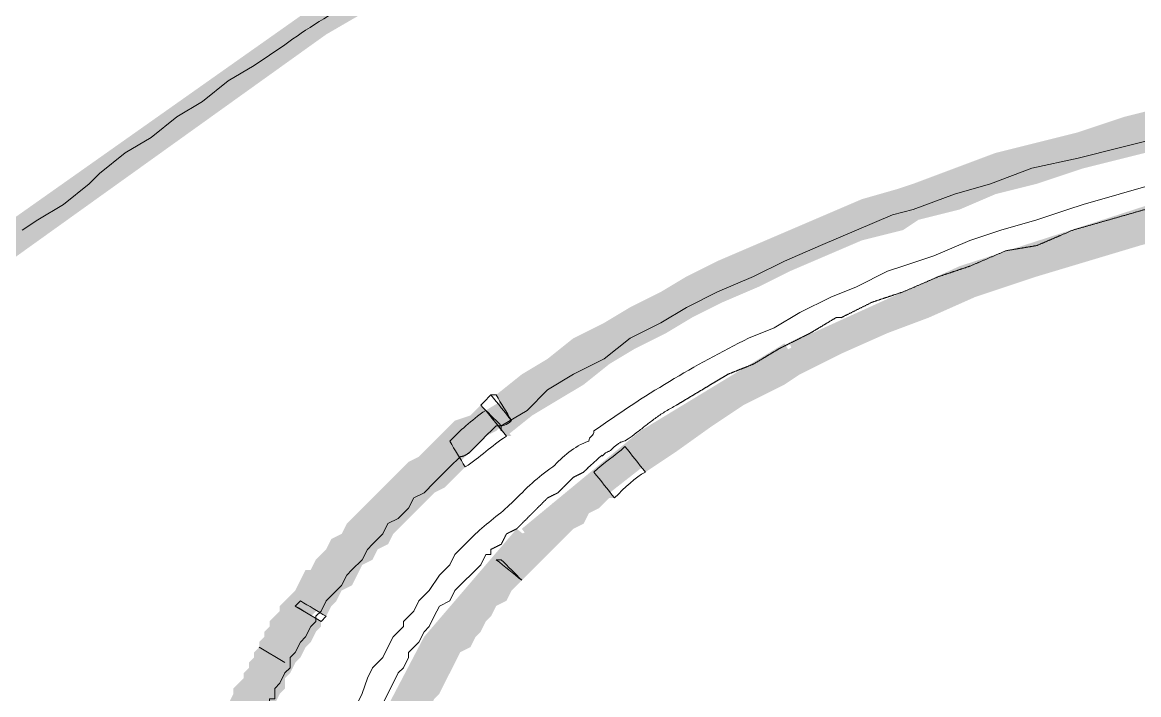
# Model space of a CAD drawing. Header units: millimetres. Extents: x -71336 to -35435, y -26189 to 22712.
# Drawn here: x -41046.918 to -41042.29, y -5445.779 to -5442.991 of the extents above; entities that cross this region are included whole.
import ezdxf
from ezdxf.enums import TextEntityAlignment as Align

# ---------------------------------------------------------------- set-up
doc = ezdxf.new("R2010")
doc.units = ezdxf.units.MM
doc.layers.add('SC - Equipment', color=7, linetype='Continuous', lineweight=13)
doc.styles.get("Standard").update_dxf_attribs({"font": 'arial.ttf', "height": 35})

# ---------------------------------------------------------------- blocks, each defined once
blk = doc.blocks.new('BARCO CLICKSHARE BUTTON WITH TEXT - SCHEMATIC')
at = {"layer": 'SC - Equipment', "lineweight": 0, "transparency": 33554687}
for points in [[(-2.689979236406263, -0.6191123272767598), (-4.013599700293685, -1.387666145017882), (-5.443963616549038, -2.412404568672635), (-6.917025233982269, -3.6933277316706), (-8.347389550526021, -5.12369138106704), (-9.671009747554567, -6.660799149978637), (-9.756404482762957, -6.575404281340759), (-8.432784285734495, -5.038296645858516), (-7.002420102620182, -3.586584012443844), (-5.529358752045912, -2.305660982875231), (-4.077645851772143, -1.280922559220478), (-2.754025387884628, -0.5123687414793565)], [(0.6617632768606079, -1.601154076708902), (0.4909735395848749, -1.622502793868314), (0.2774863679901394, -1.665200228187366), (0.2774863679901394, -1.601154076708902), (0.2774863679901394, -1.665200228187366), (0.08534791355485893, -1.686548945346892), (-0.1067905408804215, -1.729246379665831), (-0.128139258039969, -1.665200228187366), (-0.1067905408804215, -1.729246379665831), (-0.2989289953157019, -1.771943813984656), (-0.4910674497509895, -1.814641248303595), (-0.4910674497509895, -1.814641248303595), (-0.4910674497509895, -1.814641248303595), (-0.4910674497509895, -1.814641248303595), (-0.6832059041862699, -1.857338682622647), (-0.8539956414620953, -1.900036116941585), (-1.024785378737921, -1.964082268419936), (-1.046134095897376, -1.900036116941585), (-1.024785378737921, -1.964082268419936), (-1.195575116013654, -2.006779702738875), (-1.366364853289479, -2.070825854217453), (-1.537154590565304, -2.113523288536392), (-1.558503174295321, -2.049477137057814), (-1.537154590565304, -2.113523288536392), (-1.601200608614239, -2.134872005695804), (-1.622549592632655, -2.070825854217453), (-1.601200608614239, -2.134872005695804), (-1.75064176216004, -2.198918157174155), (-1.900082915705848, -2.262964308652734), (-2.049523802392695, -2.327010460131085), (-2.198964955938497, -2.391056611609436), (-2.327057125465796, -2.455102763088014), (-2.455149561852235, -2.519148914566365), (-2.561893014220079, -2.561846348885304), (-2.689985450606432, -2.625892500363655), (-2.796728902974269, -2.689938651842233), (-2.924821072501661, -2.775333520479997), (-3.031564791728552, -2.839379671958348), (-3.13830837752592, -2.903425823436926), (-3.245052096752726, -2.988820692074803), (-3.309098114801653, -2.882077106277514), (-3.202354395574854, -2.796682237639523), (-3.095610943206918, -2.732636086161058), (-2.98886749083908, -2.647241217523067), (-2.860775054452727, -2.583195066044716), (-2.754031468655359, -2.519148914566365), (-2.625939032269006, -2.455102763088014), (-2.519195579901076, -2.391056611609436), (-2.519195579901076, -2.391056611609436), (-2.391103143514815, -2.327010460131085), (-2.241662256827976, -2.262964308652734), (-2.092221103282167, -2.198918157174155), (-1.94278021659532, -2.134872005695804), (-1.79333919647895, -2.070825854217453), (-1.64389830979211, -2.028128419898401), (-1.64389830979211, -2.028128419898401), (-1.579851891454783, -2.006779702738875), (-1.579851891454783, -2.006779702738875), (-1.409062287608482, -1.942733551260524), (-1.238272550332656, -1.878687399782173), (-1.067482813056831, -1.835989965463121), (-0.8966930757810054, -1.793292531144182), (-0.704554621345725, -1.729246379665831), (-0.533764884069992, -1.686548945346892), (-0.5124161669104446, -1.686548945346892), (-0.5124161669104446, -1.686548945346892), (-0.3202777124751641, -1.643851511027727), (-0.128139258039969, -1.601154076708902), (0.06399919639531149, -1.579805359549376), (0.2561376508305919, -1.537107925230551), (0.4696248224253274, -1.515759208071024), (0.6404145597011528, -1.473061773752086)], [(0.6617632768606079, -1.622501925186732), (0.4696248224253274, -1.665199359505898), (0.2774863679901394, -1.686548076665311), (0.08534791355485893, -1.729245510984249), (-0.1067905408804215, -1.771942945303188), (-0.2989289953157019, -1.7932916624626), (-0.4910674497509895, -1.857337813941179), (-0.5124161669104446, -1.7932916624626), (-0.4910674497509895, -1.857337813941179), (-0.533764884069992, -1.857337813941179), (-0.533764884069992, -1.7932916624626), (-0.533764884069992, -1.857337813941179), (-0.704554621345725, -1.900035248260117), (-0.8753443586215504, -1.942732682578942), (-1.067482813056831, -2.006778834057293), (-1.238272550332656, -2.049476268376459), (-1.387713570448934, -2.11352241985481), (-1.558503174295321, -2.156219854173749), (-1.622549592632655, -2.198917288492574), (-1.79333919647895, -2.24161472281174), (-1.94278021659532, -2.305660874290091), (-2.092221103282167, -2.369707025768442), (-2.220313539668521, -2.43375317724702), (-2.36975442635536, -2.497799328725371), (-2.497846862741621, -2.561845480203722), (-2.604590448539081, -2.625891631682073), (-2.732682884925342, -2.689937783160651), (-2.839426337293272, -2.753983934639002), (-2.946170056520078, -2.839378803276993), (-3.052913508888007, -2.903424954755344), (-3.159656961255944, -2.967471106233695), (-3.266400813912274, -3.0528659748718), (-3.351795549120656, -2.946122389074283), (-3.245052096752726, -2.882076237595932), (-3.13830837752592, -2.796681368957941), (-3.031564791728552, -2.73263521747959), (-2.903472355342199, -2.647240348841713), (-2.796728902974269, -2.583194197363134), (-2.668636466587916, -2.519148045884783), (-2.561893014220079, -2.455101894406432), (-2.412452127533232, -2.391055742927854), (-2.284359691146886, -2.327009591449503), (-2.134918537601077, -2.262963439971152), (-1.985477650914238, -2.198917288492574), (-1.836036497368429, -2.134871137014223), (-1.686595610681582, -2.070824985535872), (-1.601200608614239, -2.049476268376459), (-1.601200608614239, -2.049476268376459), (-1.430411004767937, -1.985430116897881), (-1.259621267492111, -1.92138396541953), (-1.088831530216286, -1.878686531100591), (-0.9180417929404605, -1.814640379622013), (-0.7472520556647275, -1.771942945303188), (-0.5551136012294471, -1.729245510984249), (-0.533764884069992, -1.729245510984249), (-0.533764884069992, -1.729245510984249), (-0.3416264296347045, -1.686548076665311), (-0.149487975199424, -1.643850642346372), (0.06399919639531149, -1.60115320802732), (0.2561376508305919, -1.558455773708381), (0.4482761052658724, -1.537107056548969), (0.6404145597011528, -1.515758339389556)], [(5.57196388013228, -2.262964525823016), (4.7820613452317, -2.070826071387735), (3.906763941693203, -1.921385051271393), (2.988768970406273, -1.857338899793042), (2.070774265978304, -1.835990182633516), (1.152779561550428, -1.900036334111867), (0.2774820245824081, -2.028128637068797), (-0.5764669286555026, -2.220267091504077), (-1.345020479537663, -2.476451697417708), (-2.049528012370804, -2.775333737650506), (-2.092225446689806, -2.668590151852989), (-1.387717913856573, -2.348359394460893), (-0.5978156458149577, -2.092174788547148), (0.256133307422953, -1.900036334111867), (1.152779561550428, -1.771944031155165), (2.070774265978304, -1.707897879676587), (3.010117687565728, -1.729246596836113), (3.928112658852658, -1.793292748314578), (4.82475877955061, -1.942733768430806), (5.61466131445119, -2.134872222866086)], [(-2.754033640359136, -3.095563192020229), (-2.625941337402313, -3.010168323382352), (-2.497849034445483, -2.903424737584949), (-2.348408014329113, -2.818029868947072), (-2.177618277053288, -2.732635000309308), (-2.092223408415467, -2.689937565990142), (-2.092223408415467, -2.689937565990142), (-1.921433671139642, -2.604542697352379), (-1.750643933863817, -2.519147828714388), (-1.558505479428536, -2.433752960076511), (-1.366367024993256, -2.36970680859816), (-1.302320873514891, -2.348358091438747), (-1.302320873514891, -2.348358091438747), (-1.110182419079603, -2.262963222800643), (-0.8966952474848675, -2.198917071322292), (-0.6618593587305845, -2.134870919843941), (-0.4270233365469558, -2.070824768365362), (-0.4270233365469558, -2.070824768365362), (-0.4270233365469558, -2.070824768365362), (-0.1921874477926728, -2.006778616887011), (0.06399715812106521, -1.964081182568187), (0.3201817640347109, -1.900035031089608), (0.5550173859299399, -1.878686313930082), (0.8112019918436779, -1.835988879611257), (1.067386597757324, -1.793291445292319), (1.344919920830517, -1.771942728132906), (1.579755943014238, -1.75059401097338), (1.835940815786852, -1.729245293813968), (2.113473872001084, -1.729245293813968), (2.3910073285038, -1.729245293813968), (2.604494366669012, -1.729245293813968), (2.860679239441712, -1.729245293813968), (3.138212295655851, -1.75059401097338), (3.415745885588013, -1.75059401097338), (3.650581507483334, -1.771942728132906), (3.650581507483334, -1.793291445292319), (3.650581507483334, -1.793291445292319), (3.906765846538018, -1.814640162451731), (4.162950719310718, -1.835988879611257), (4.162950719310718, -1.835988879611257), (4.291042888838103, -1.85733759677067), (4.291042888838103, -1.85733759677067), (4.419135058365402, -1.878686313930082), (4.419135058365402, -1.878686313930082), (4.65397121397865, -1.921383748249021), (4.63262263024863, -2.04947605120595), (4.397786341205947, -2.006778616887011), (4.397786341205947, -1.94273246540866), (4.397786341205947, -2.006778616887011), (4.269694171678555, -1.985429899727599), (4.269694171678555, -1.921383748249021), (4.269694171678555, -1.985429899727599), (4.141602002151263, -1.964081182568187), (4.141602002151263, -1.964081182568187), (4.141602002151263, -1.900035031089608), (4.141602002151263, -1.964081182568187), (3.885417129378563, -1.94273246540866), (3.650581507483334, -1.900035031089608), (3.629232790323879, -1.900035031089608), (3.394397168428558, -1.878686313930082), (3.138212295655851, -1.878686313930082), (2.860679239441712, -1.85733759677067), (2.604494366669012, -1.85733759677067), (2.3910073285038, -1.85733759677067), (2.113473872001084, -1.85733759677067), (1.857289399516869, -1.85733759677067), (1.579755943014238, -1.878686313930082), (1.344919920830517, -1.900035031089608), (1.088735314916871, -1.921383748249021), (0.832550709003133, -1.964081182568187), (0.5763661030894873, -1.985429899727599), (0.341530481194166, -2.028127334046538), (0.08534587528052029, -2.092173485524889), (-0.1494901469032008, -2.134870919843941), (-0.3843260356573914, -2.198917071322292), (-0.4056747528169389, -2.134870919843941), (-0.3843260356573914, -2.198917071322292), (-0.4056747528169389, -2.198917071322292), (-0.4270233365469558, -2.134870919843941), (-0.4056747528169389, -2.198917071322292), (-0.6405106415711295, -2.262963222800643), (-0.853997813165865, -2.327009374279221), (-1.067484984760693, -2.391055525757572), (-1.259623439195888, -2.455101677235923), (-1.323669590674346, -2.476450394395449), (-1.515808045109626, -2.56184526303344), (-1.686597782385451, -2.625891414511791), (-1.878736236820732, -2.711286283149668), (-2.049525974096465, -2.796681151787659), (-2.113572125574922, -2.839378586106484), (-2.284361862850748, -2.924773454744361), (-2.412454165807571, -3.010168323382352), (-2.561895185923856, -3.116911909179642), (-2.689987488880764, -3.202306777817633)], [(-3.309099417823976, -3.03151964658651), (-3.351796852142886, -3.052868363745922), (-3.373145569302434, -3.010170929426984), (-3.351796852142886, -3.052868363745922), (-3.394494286461889, -3.095565798064861), (-3.437191720780799, -3.052868363745922), (-3.394494286461889, -3.095565798064861), (-3.437191720780799, -3.138263232383686), (-3.479889155099801, -3.180960666702624), (-3.522586589418712, -3.202309383862264), (-3.565284023737622, -3.159611949543212), (-3.522586589418712, -3.202309383862264), (-3.543935306578167, -3.22365810102179), (-3.543935306578167, -3.22365810102179), (-3.586632740897169, -3.266355535340615), (-3.629330175216079, -3.309052969659554), (-3.672027609535082, -3.330401686818966), (-3.714725043853992, -3.287704252500141), (-3.672027609535082, -3.330401686818966), (-3.714725043853992, -3.373099121137905), (-3.757422478172902, -3.330401686818966), (-3.714725043853992, -3.373099121137905), (-3.757422478172902, -3.415796555457071), (-3.77877119533245, -3.458493989775896), (-3.82146862965136, -3.501191424094834), (-3.864166063970362, -3.522540141254247), (-3.885514781129817, -3.565237575573185), (-3.928212215448728, -3.607935009892351), (-3.970909649767645, -3.565237575573185), (-3.928212215448728, -3.607935009892351), (-3.949560932608183, -3.650632444211176), (-3.992258366927185, -3.693329878530115), (-4.01360708408664, -3.736027312849053), (-4.034955801246095, -3.757376030008466), (-4.077653235565098, -3.800073464327632), (-4.184396821362466, -3.736027312849053), (-4.14169938704347, -3.693329878530115), (-4.14169938704347, -3.693329878530115), (-4.120350669884015, -3.650632444211176), (-4.120350669884015, -3.650632444211176), (-4.099001952724553, -3.607935009892351), (-4.077653235565098, -3.607935009892351), (-4.056304518405643, -3.565237575573185), (-4.056304518405643, -3.565237575573185), (-4.01360708408664, -3.522540141254247), (-4.01360708408664, -3.522540141254247), (-3.992258366927185, -3.479842706935422), (-3.992258366927185, -3.479842706935422), (-3.949560932608183, -3.458493989775896), (-3.949560932608183, -3.458493989775896), (-3.928212215448728, -3.415796555457071), (-3.928212215448728, -3.415796555457071), (-3.885514781129817, -3.373099121137905), (-3.885514781129817, -3.373099121137905), (-3.842817346810815, -3.330401686818966), (-3.842817346810815, -3.330401686818966), (-3.800119912491905, -3.287704252500141), (-3.800119912491905, -3.287704252500141), (-3.757422478172902, -3.245006818181203), (-3.757422478172902, -3.245006818181203), (-3.714725043853992, -3.202309383862264), (-3.714725043853992, -3.202309383862264), (-3.672027609535082, -3.159611949543212), (-3.672027609535082, -3.159611949543212), (-3.629330175216079, -3.138263232383686), (-3.629330175216079, -3.138263232383686), (-3.607981458056624, -3.116914515224273), (-3.607981458056624, -3.116914515224273), (-3.565284023737622, -3.074217080905335), (-3.565284023737622, -3.074217080905335), (-3.522586589418712, -3.03151964658651), (-3.522586589418712, -3.03151964658651), (-3.479889155099801, -2.988822212267344), (-3.479889155099801, -2.988822212267344), (-3.415843003621344, -2.967473495107932), (-3.415843003621344, -2.967473495107932), (-3.373145569302434, -2.924776060788993)], [(-3.437186508691706, -3.180960015191552), (-3.437186508691706, -3.180960015191552), (-3.437186508691706, -3.180960015191552), (-3.479883943010616, -3.22365744951049), (-3.522581377329619, -3.180960015191552), (-3.479883943010616, -3.22365744951049), (-3.522581377329619, -3.266354883829429), (-3.565278811648529, -3.287703600989069), (-3.607976245967439, -3.330401035307894), (-3.650673680286442, -3.287703600989069), (-3.607976245967439, -3.330401035307894), (-3.629324963126987, -3.35174975246742), (-3.672022397445897, -3.309052318148481), (-3.629324963126987, -3.35174975246742), (-3.672022397445897, -3.394447186786358), (-3.693371114605352, -3.415795903945771), (-3.736068548924354, -3.458493338264709), (-3.778765983243265, -3.415795903945771), (-3.736068548924354, -3.458493338264709), (-3.757417266083809, -3.501190772583762), (-3.80011470040272, -3.458493338264709), (-3.757417266083809, -3.501190772583762), (-3.80011470040272, -3.522539489743174), (-3.821463417562175, -3.565236924062113), (-3.864160851881177, -3.586585641221639), (-3.885509569040632, -3.629283075540464), (-3.90685828620018, -3.671980509859402), (-3.94955572051909, -3.693329227019042), (-3.992253154838, -3.65063179269999), (-3.94955572051909, -3.693329227019042), (-3.970904437678545, -3.736026661337981), (-4.013601871997455, -3.693329227019042), (-3.970904437678545, -3.736026661337981), (-3.992253154838, -3.757375378497393), (-4.013601871997455, -3.800072812816332), (-4.120345457794915, -3.736026661337981), (-4.098996740635368, -3.693329227019042), (-4.098996740635368, -3.693329227019042), (-4.077648023475913, -3.65063179269999), (-4.077648023475913, -3.65063179269999), (-4.034950589157003, -3.629283075540464), (-4.034950589157003, -3.629283075540464), (-4.013601871997455, -3.586585641221639), (-4.013601871997455, -3.586585641221639), (-3.992253154838, -3.5438882069027), (-3.992253154838, -3.5438882069027), (-3.94955572051909, -3.522539489743174), (-3.94955572051909, -3.522539489743174), (-3.928207003359635, -3.479842055424349), (-3.928207003359635, -3.479842055424349), (-3.885509569040632, -3.437144621105183), (-3.885509569040632, -3.437144621105183), (-3.864160851881177, -3.415795903945771), (-3.864160851881177, -3.415795903945771), (-3.821463417562175, -3.373098469626832), (-3.821463417562175, -3.373098469626832), (-3.778765983243265, -3.330401035307894), (-3.778765983243265, -3.330401035307894), (-3.757417266083809, -3.309052318148481), (-3.757417266083809, -3.309052318148481), (-3.714719831764899, -3.266354883829429), (-3.714719831764899, -3.266354883829429), (-3.693371114605352, -3.245006166669903), (-3.693371114605352, -3.22365744951049), (-3.650673680286442, -3.202308732351078), (-3.650673680286442, -3.202308732351078), (-3.607976245967439, -3.159611298032139), (-3.607976245967439, -3.159611298032139), (-3.565278811648529, -3.138262580872613), (-3.565278811648529, -3.138262580872613), (-3.522581377329619, -3.095565146553788), (-3.522581377329619, -3.095565146553788), (-3.501232660170164, -3.074216429394149)], [(-3.287751569346067, -3.565237575573185), (-3.26640285218652, -3.522540141254247), (-3.26640285218652, -3.522540141254247), (-3.22370541786761, -3.501191424094834), (-3.22370541786761, -3.501191424094834), (-3.202356700708155, -3.458493989775896), (-3.202356700708155, -3.458493989775896), (-3.159659266389152, -3.437145272616483), (-3.159659266389152, -3.437145272616483), (-3.138310549229697, -3.394447838297431), (-3.138310549229697, -3.394447838297431), (-3.095613114910787, -3.373099121137905), (-3.095613114910787, -3.373099121137905), (-3.074264397751239, -3.330401686818966), (-3.074264397751239, -3.330401686818966), (-3.031566963432329, -3.309052969659554), (-3.031566963432329, -3.309052969659554), (-2.988869529113327, -3.287704252500141), (-2.988869529113327, -3.287704252500141), (-2.967520811953872, -3.245006818181203), (-2.967520811953872, -3.245006818181203), (-2.924823377634961, -3.22365810102179), (-2.924823377634961, -3.22365810102179), (-2.903474660475506, -3.202309383862264), (-2.818079791837594, -3.309052969659554), (-2.839428508997049, -3.309052969659554), (-2.839428508997049, -3.309052969659554), (-2.882125943316051, -3.351750403978492), (-2.924823377634961, -3.287704252500141), (-2.882125943316051, -3.351750403978492), (-2.924823377634961, -3.373099121137905), (-2.946172094794417, -3.415796555457071), (-2.988869529113327, -3.437145272616483), (-3.010218246272874, -3.458493989775896), (-3.052915680591784, -3.501191424094834), (-3.074264397751239, -3.522540141254247), (-3.116961832070242, -3.565237575573185), (-3.159659266389152, -3.501191424094834), (-3.116961832070242, -3.565237575573185), (-3.138310549229697, -3.586586292732711), (-3.181007983548607, -3.543888858413773), (-3.138310549229697, -3.586586292732711), (-3.159659266389152, -3.607935009892351), (-3.202356700708155, -3.650632444211176)], [(-3.116960594372795, -3.522537761588076), (-3.501238170390717, -3.949511704489176), (-3.73607125712584, -4.397834898267668), (-3.842817378083407, -4.333789280507183), (-3.607980155034308, -3.885466220158158), (-3.223702579016379, -3.437143026379665)], [(-3.800121649854905, -4.355137830184738), (-3.77877293269545, -4.333789113025325), (-3.77877293269545, -4.333789113025325), (-3.77877293269545, -4.291091678706387), (-3.77877293269545, -4.291091678706387), (-3.757424215535995, -4.248394244387448), (-3.757424215535995, -4.248394244387448), (-3.73607549837654, -4.227045527228036), (-3.73607549837654, -4.227045527228036), (-3.714726781217085, -4.184348092908984), (-3.714726781217085, -4.184348092908984), (-3.714726781217085, -4.162999375749457), (-3.714726781217085, -4.162999375749457), (-3.693378064057629, -4.120301941430633), (-3.693378064057629, -4.120301941430633), (-3.672029346898082, -4.077604507111694), (-3.672029346898082, -4.077604507111694), (-3.650680629738627, -4.056255789952168), (-3.650680629738627, -4.056255789952168), (-3.629331912579172, -4.013558355633343), (-3.629331912579172, -4.013558355633343), (-3.607983195419624, -3.970860921314177), (-3.607983195419624, -3.970860921314177), (-3.607983195419624, -3.949512204154765), (-3.607983195419624, -3.949512204154765), (-3.586634478260169, -3.928163486995352), (-3.586634478260169, -3.928163486995352), (-3.565285761100714, -3.885466052676414), (-3.565285761100714, -3.885466052676414), (-3.522588326781804, -3.864117335516887), (-3.522588326781804, -3.842768618357475), (-3.501239609622349, -3.821419901198063), (-3.501239609622349, -3.821419901198063), (-3.479890892462802, -3.778722466878897), (-3.479890892462802, -3.778722466878897), (-3.458542175303347, -3.757373749719484), (-3.458542175303347, -3.757373749719484), (-3.437193458143891, -3.714676315400546), (-3.437193458143891, -3.714676315400546), (-3.394496023824889, -3.671978881081607), (-3.394496023824889, -3.671978881081607), (-3.373147306665434, -3.650630163922195), (-3.373147306665434, -3.650630163922195), (-3.330449872346524, -3.607932729603256), (-3.330449872346524, -3.607932729603256), (-3.309101155187069, -3.586584012443844), (-3.309101155187069, -3.586584012443844), (-3.309101155187069, -3.565235295284204), (-3.202357569389608, -3.650630163922195), (-3.223706286549156, -3.671978881081607), (-3.223706286549156, -3.671978881081607), (-3.245055003708611, -3.693327598241133), (-3.266403720868066, -3.736025032560072), (-3.330449872346524, -3.693327598241133), (-3.266403720868066, -3.736025032560072), (-3.309101155187069, -3.757373749719484), (-3.330449872346524, -3.800071184038536), (-3.351798589505979, -3.821419901198063), (-3.373147306665434, -3.864117335516887), (-3.394496023824889, -3.885466052676414), (-3.415844740984436, -3.928163486995352), (-3.458542175303347, -3.949512204154765), (-3.479890892462802, -3.992209638473817), (-3.501239609622349, -4.034907072792755), (-3.501239609622349, -4.034907072792755), (-3.565285761100714, -4.013558355633343), (-3.501239609622349, -4.034907072792755), (-3.522588326781804, -4.077604507111694), (-3.543937043941259, -4.120301941430633), (-3.565285761100714, -4.141650658590045), (-3.586634478260169, -4.184348092908984), (-3.586634478260169, -4.205696810068623), (-3.607983195419624, -4.248394244387448), (-3.629331912579172, -4.269742961546974), (-3.672029346898082, -4.248394244387448), (-3.629331912579172, -4.269742961546974), (-3.629331912579172, -4.312440395865913), (-3.650680629738627, -4.333789113025325), (-3.672029346898082, -4.376486547344264), (-3.672029346898082, -4.397835264503904)], [(-4.077654538587421, -3.800072052719891), (-4.077654538587421, -3.821420769879531), (-4.077654538587421, -3.821420769879531), (-4.099003255746876, -3.842769487039057), (-4.099003255746876, -3.821420769879531), (-4.099003255746876, -3.842769487039057), (-4.099003255746876, -3.842769487039057), (-4.099003255746876, -3.864118204198469), (-4.120351972906331, -3.885466921357995), (-4.120351972906331, -3.885466921357995), (-4.120351972906331, -3.885466921357995), (-4.120351972906331, -3.885466921357995), (-4.141700690065786, -3.906815638517408), (-4.141700690065786, -3.906815638517408), (-4.163049407225241, -3.92816435567682), (-4.163049407225241, -3.92816435567682), (-4.163049407225241, -3.949513072836346), (-4.163049407225241, -3.949513072836346), (-4.184398124384696, -3.970861789995759), (-4.184398124384696, -3.970861789995759), (-4.184398124384696, -3.992210507155171), (-4.291141710182156, -3.92816435567682), (-4.291141710182156, -3.906815638517408), (-4.291141710182156, -3.906815638517408), (-4.269792993022701, -3.885466921357995), (-4.269792993022701, -3.885466921357995), (-4.269792993022701, -3.864118204198469), (-4.269792993022701, -3.864118204198469), (-4.248444275863154, -3.842769487039057), (-4.248444275863154, -3.842769487039057), (-4.248444275863154, -3.821420769879531), (-4.248444275863154, -3.821420769879531), (-4.227095558703699, -3.800072052719891), (-4.227095558703699, -3.800072052719891), (-4.205746841544244, -3.778723335560478), (-4.205746841544244, -3.778723335560478), (-4.205746841544244, -3.778723335560478), (-4.205746841544244, -3.757374618401066), (-4.205746841544244, -3.757374618401066), (-4.184398124384696, -3.73602590124154), (-4.184398124384696, -3.73602590124154), (-4.184398124384696, -3.73602590124154)], [(-4.034958841631418, -3.821419901198063), (-4.034958841631418, -3.842768618357475), (-4.034958841631418, -3.842768618357475), (-4.056307558790966, -3.864117335516887), (-4.120353710269331, -3.842768618357475), (-4.056307558790966, -3.864117335516887), (-4.077656275950421, -3.906814769835826), (-4.099004993109876, -3.928163486995352), (-4.099004993109876, -3.928163486995352), (-4.099004993109876, -3.928163486995352), (-4.099004993109876, -3.928163486995352), (-4.120353710269331, -3.970860921314177), (-4.141702427428879, -3.992209638473817), (-4.205748578907244, -3.970860921314177), (-4.141702427428879, -3.992209638473817), (-4.163051144588334, -4.034907072792755), (-4.205748578907244, -3.992209638473817), (-4.163051144588334, -4.034907072792755), (-4.184399861747789, -4.056255789952168), (-4.184399861747789, -4.098953224271106), (-4.205748578907244, -4.120301941430633), (-4.227097296066699, -4.162999375749457), (-4.248446013226246, -4.184348092908984), (-4.248446013226246, -4.227045527228036), (-4.269794730385701, -4.248394244387448), (-4.376538316183069, -4.205696810068623), (-4.376538316183069, -4.184348092908984), (-4.376538316183069, -4.162999375749457), (-4.355189599023614, -4.141650658590045), (-4.355189599023614, -4.141650658590045), (-4.333840881864159, -4.098953224271106), (-4.333840881864159, -4.098953224271106), (-4.333840881864159, -4.077604507111694), (-4.333840881864159, -4.077604507111694), (-4.312492164704611, -4.034907072792755), (-4.312492164704611, -4.034907072792755), (-4.291143447545156, -4.013558355633343), (-4.291143447545156, -4.013558355633343), (-4.269794730385701, -3.970860921314177), (-4.269794730385701, -3.970860921314177), (-4.248446013226246, -3.928163486995352), (-4.248446013226246, -3.928163486995352), (-4.227097296066699, -3.906814769835826), (-4.227097296066699, -3.906814769835826), (-4.205748578907244, -3.864117335516887), (-4.205748578907244, -3.864117335516887), (-4.205748578907244, -3.864117335516887), (-4.205748578907244, -3.864117335516887), (-4.184399861747789, -3.842768618357475), (-4.184399861747789, -3.842768618357475), (-4.163051144588334, -3.800071184038536), (-4.163051144588334, -3.800071184038536), (-4.141702427428879, -3.757373749719484), (-4.141702427428879, -3.757373749719484), (-4.141702427428879, -3.757373749719484)], [(-4.18439378097715, -3.992210832910821), (-4.205742498136605, -4.013559550070347), (-4.205742498136605, -4.013559550070347), (-4.205742498136605, -4.03490826722976), (-4.26978864961497, -3.992210832910821), (-4.205742498136605, -4.03490826722976), (-4.22709121529606, -4.056256984389172), (-4.22709121529606, -4.056256984389172), (-4.22709121529606, -4.056256984389172), (-4.22709121529606, -4.056256984389172), (-4.248439932455515, -4.077605701548812), (-4.248439932455515, -4.098954418708338), (-4.26978864961497, -4.141651853027163), (-4.312486083933972, -4.098954418708338), (-4.26978864961497, -4.141651853027163), (-4.26978864961497, -4.163000570186689), (-4.333834801093428, -4.120303135867751), (-4.26978864961497, -4.163000570186689), (-4.291137366774425, -4.184349287346102), (-4.333834801093428, -4.163000570186689), (-4.291137366774425, -4.184349287346102), (-4.291137366774425, -4.205698004505628), (-4.312486083933972, -4.22704672166504), (-4.41922966973134, -4.184349287346102), (-4.41922966973134, -4.163000570186689), (-4.41922966973134, -4.163000570186689), (-4.397880952571885, -4.120303135867751), (-4.397880952571885, -4.120303135867751), (-4.397880952571885, -4.098954418708338), (-4.397880952571885, -4.098954418708338), (-4.37653223541243, -4.077605701548812), (-4.37653223541243, -4.077605701548812), (-4.355183518252883, -4.056256984389172), (-4.355183518252883, -4.056256984389172), (-4.355183518252883, -4.03490826722976), (-4.355183518252883, -4.03490826722976), (-4.333834801093428, -4.013559550070347), (-4.333834801093428, -4.013559550070347), (-4.333834801093428, -3.992210832910821), (-4.333834801093428, -3.992210832910821), (-4.312486083933972, -3.970862115751409), (-4.312486083933972, -3.970862115751409), (-4.312486083933972, -3.949513398591883), (-4.312486083933972, -3.949513398591883), (-4.291137366774425, -3.92816468143247)]]:
    blk.add_hatch(color=7, dxfattribs=at).paths.add_polyline_path(points)
at = {"layer": 'SC - Equipment', "color": 7, "lineweight": 0, "transparency": 33554687}
for points in [[(-5.273177487428836, -2.198918265759296), (-5.209131335950378, -2.156220831440358), (-5.10238775015301, -2.092174679962007), (-4.995644164355635, -2.006779811324243), (-4.952946730036725, -1.964082377005077), (-4.846203144239265, -1.878687508367314), (-4.73945955844199, -1.814641356888963), (-4.63271597264453, -1.729246488250972), (-4.525972386847162, -1.665200336772621), (-4.419228801049794, -1.579805468134516), (-4.312485215252426, -1.515759316656165), (-4.184392912295603, -1.430364448018402)], [(-3.287751569346067, -3.010169083478793), (-3.181007983548607, -2.946122932000215), (-3.095613114910787, -2.860728063362338), (-2.988869529113327, -2.796681911883987), (-2.860777226156504, -2.732635760405522), (-2.754033640359136, -2.647240891767645), (-2.625941337402313, -2.583194740289066), (-2.519197751604938, -2.519148588810715), (-2.391105448648023, -2.455102437332364), (-2.241664428531745, -2.391056285853786), (-2.113572125574922, -2.327010134375435), (-1.964131105458552, -2.262963982897084), (-1.814690085342274, -2.198917831418733), (-1.665249065225904, -2.134871679940154), (-1.579854196587991, -2.113522962780742), (-1.409064459312258, -2.049476811302391), (-1.259623439195888, -2.006779376983452), (-1.088833701920148, -1.942733225504874), (-0.8966952474848675, -1.900035791185935), (-0.7259053767795187, -1.85733835686711), (-0.5551157729332168, -1.814640922548172)], [(-4.05630669010942, -3.800072052719891), (-4.034957972949964, -3.778723335560478), (-4.013609255790417, -3.73602590124154), (-3.970911821471507, -3.693328466922601), (-3.949563104312052, -3.671979749763189), (-3.928214387152597, -3.62928231544425), (-3.906865669993142, -3.607933598284838), (-3.864168235674139, -3.565236163965785), (-3.842819518514684, -3.522538729646847), (-3.821470801355229, -3.501190012487321), (-3.778773367036226, -3.458492578168496), (-3.757424649876771, -3.415795143849557), (-3.714727215557861, -3.394446426689917), (-3.672029781238859, -3.351748992370979), (-3.650681064079404, -3.30905155805204), (-3.607983629760401, -3.287702840892628), (-3.565286195441491, -3.245005406573689), (-3.543937478282036, -3.223656689414277), (-3.501240043963126, -3.180959255095225), (-3.458542609644123, -3.138261820776286)], [(-3.394490811735796, -3.458492903923919), (-3.437188246054706, -3.501190338242971), (-3.479885680373616, -3.543887772561909), (-3.501234397533164, -3.586585206880848), (-3.543931831852074, -3.629282641199786), (-3.586629266171077, -3.693328792678251), (-3.629326700489987, -3.73602622699719), (-3.650675417649442, -3.778723661316128), (-3.693372851968444, -3.821421095635067), (-3.693372851968444, -3.842769812794479), (-3.736070286287354, -3.885467247113532), (-3.757419003446902, -3.92816468143247), (-3.778767720606357, -3.970862115751409), (-3.821465154925267, -4.013559550070347), (-3.842813872084722, -4.056256984389172), (-3.864162589244177, -4.120303135867751), (-3.885511306403725, -4.163000570186689)], [(-3.330447266301885, -3.543887012465468), (-3.351795983461432, -3.543887012465468), (-3.373144700620887, -3.586584446784407), (-3.415842134939798, -3.629281881103573), (-3.437190852099345, -3.650630598262985), (-3.479888286418255, -3.693328032581924), (-3.50123700357771, -3.736025466900749), (-3.543934437896713, -3.757374184060275), (-3.565283155056168, -3.800071618379327), (-3.586631872215623, -3.842769052698266), (-3.607980589375078, -3.864117769857678), (-3.629329306534625, -3.906815204176617), (-3.672026740853536, -3.949512638495555), (-3.672026740853536, -3.970861355654968), (-3.693375458012991, -4.013558789974134), (-3.714724175172446, -4.034907507133546), (-3.736072892331901, -4.077604941452485), (-3.757421609491448, -4.12030237577131), (-3.778770326650903, -4.162999810090248)], [(-4.291133023366879, -4.248395873165244), (-4.269784306207423, -4.205698438846305), (-4.248435589047876, -4.184349721686893), (-4.248435589047876, -4.141652287367954), (-4.227086871888421, -4.141652287367954), (-4.227086871888421, -4.098954853049129), (-4.205738154728966, -4.077606135889489), (-4.184389437569511, -4.034908701570551), (-4.163040720409963, -4.013559984411025), (-4.163040720409963, -3.9708625500922), (-4.141692003250508, -3.949513832932674), (-4.120343286091053, -3.906816398613849), (-4.098994568931598, -3.885467681454323), (-4.077645851772143, -3.84277024713527), (-4.056297134612688, -3.821421529975744)]]:
    blk.add_lwpolyline(points, dxfattribs=at)
blk.add_lwpolyline([(-0.5764657931149948, -2.006779051227802), (-0.7259068132313651, -2.049476485546741), (-0.875347833347643, -2.092173919865679), (-0.9393939848261006, -2.113522637025092), (-1.067486287782923, -2.156220071344144), (-1.216927307899201, -2.198917505663083), (-1.345019610856117, -2.241614939982021), (-1.494460497542963, -2.305661091460372), (-1.62255293392931, -2.348358525779425), (-1.686599085407675, -2.369707242938951), (-1.814691521794028, -2.433753394417302), (-1.921434974161965, -2.47645082873624), (-2.04952714368935, -2.540496980214705), (-2.156270862916156, -2.60454313169317), (-2.263014315284085, -2.647240566011995, 0.04020337002834996), (-2.903472923112414, -3.03151899507521)], format="xyb", dxfattribs=at)
for points in [[(-3.266400947341712, -3.052867451803998), (-3.266400947341712, -3.052867451803998), (-3.351793814537348, -2.946123465718195), (-3.351793814537348, -2.946123465718195)], [(-3.330448566544423, -3.543887012465468), (-3.330448566544423, -3.522537761588076)], [(-4.034956099377656, -3.821420602397673), (-4.034956099377656, -3.821420602397673), (-4.141698084021147, -3.757374984637188), (-4.141698084021147, -3.757374984637188)], [(-4.034956099377656, -3.821420602397673), (-4.034956099377656, -3.821420602397673), (-4.141698084021147, -3.757374984637188), (-4.141698084021147, -3.757374984637188)], [(-4.056301213941051, -3.80007135152028), (-4.056301213941051, -3.821420602397673)], [(-4.18439378097715, -3.992210832910821), (-4.291137366774425, -3.92816468143247)]]:
    blk.add_lwpolyline(points, close=True, dxfattribs=at)
blk.add_open_spline([(-3.885511743524187, -1.238225692671683), (-3.992257731052231, -1.302271310432282), (-4.098999715695907, -1.366316928192767), (-4.184396452346572, -1.430364547395477)], degree=3, dxfattribs=at)
for points, weights, knots in [([(7.941675561382603, -3.28770267341077), (7.941675561382603, -3.28770267341077), (7.920326310505221, -3.266353422533378), (7.920326310505221, -3.266353422533378), (7.898979061070023, -3.266353422533378), (7.898979061070023, -3.245004305085452), (7.877629943622075, -3.245004305085452), (7.856280894074226, -3.223657175804171), (7.834932811848538, -3.202309079158397), (7.813585696988519, -3.180960015191566), (7.806469457935368, -3.173843776138426), (7.799353218882215, -3.166727537085286), (7.792236979829064, -3.159611298032139), (7.785120740775913, -3.159611298032139), (7.77800450172276, -3.159611298032139), (7.770888262669609, -3.159611298032139), (7.763772023616458, -3.152495058978964), (7.756655784563305, -3.145378819925789), (7.749539545510154, -3.138262580872613), (7.742423306457002, -3.138262580872613), (7.73530706740385, -3.138262580872613), (7.728190828350698, -3.138262580872627), (7.728190828350698, -3.131146341819488), (7.728190828350698, -3.124030102766348), (7.728190828350698, -3.116913863713215), (7.721074589297515, -3.109797624660075), (7.713958350244333, -3.102681385606935), (7.706842111191151, -3.095565146553788), (7.699725872138, -3.095565146553788), (7.692609633084848, -3.095565146553788), (7.685493394031696, -3.095565146553774), (7.678377154978545, -3.088448907500563), (7.671260915925393, -3.081332668447352), (7.66414467687224, -3.074216429394149), (7.657028437819058, -3.067100190340973), (7.649912198765875, -3.059983951287798), (7.642795959712694, -3.052867712234622), (7.635678707197769, -3.052867639844528), (7.628561454682844, -3.052867567454435), (7.621444202167918, -3.052867495064326), (7.592979245955281, -3.031518777904878), (7.564514289742643, -3.01017006074543), (7.536049333530006, -2.98882134358599), (7.514700616370551, -2.974588865479639), (7.493351899211094, -2.960356387373288), (7.472003182051637, -2.946123909266952), (7.443538225838999, -2.931891431160636), (7.415073269626362, -2.917658953054321), (7.386608313413724, -2.903426474947985), (7.358143357201087, -2.882077757788537), (7.329678400988449, -2.860729040629089), (7.301213444775811, -2.839380323469662), (7.272748488563174, -2.825147845363347), (7.244283532350536, -2.810915367257032), (7.2158185761379, -2.796682889150723), (7.208702337084748, -2.789566650097584), (7.201586098031596, -2.782450411044444), (7.194469858978444, -2.775334171991283), (7.166004902765806, -2.761101693884896), (7.137539946553169, -2.74686921577851), (7.109074990340532, -2.732636737672117), (7.073493795074743, -2.718404259565844), (7.037912599808953, -2.704171781459571), (7.002331404543163, -2.68993930335332), (6.973866448330526, -2.675706825247005), (6.945401492117888, -2.66147434714069), (6.916936535905251, -2.647241869034382), (6.888471579692613, -2.633009390928066), (6.860006623479975, -2.618776912821751), (6.831541667267337, -2.604544434715429), (6.795960472001546, -2.583195717555903), (6.760379276735756, -2.561847000396376), (6.724798081469967, -2.54049828323685), (6.717681842416816, -2.54049828323685), (6.710565603363664, -2.54049828323685), (6.703449364310512, -2.540498283236836), (6.674984408097874, -2.526265805130564), (6.646519451885236, -2.512033327024291), (6.618054495672599, -2.49780084891804), (6.582473300406809, -2.483568370811724), (6.54689210514102, -2.469335892705409), (6.511310909875231, -2.455103414599101), (6.475729714609441, -2.440870936492786), (6.440148519343652, -2.426638458386471), (6.404567324077863, -2.412405980280148), (6.368986128812073, -2.398173502173798), (6.333404933546285, -2.383941024067447), (6.297823738280496, -2.36970854596111), (6.255126303961523, -2.355476067854795), (6.212428869642552, -2.34124358974848), (6.16973143532358, -2.327011111642172), (6.134150240057821, -2.312778633535856), (6.098569044792061, -2.298546155429541), (6.062987849526301, -2.284313677323233), (6.027406654260483, -2.277197438270093), (5.991825458994664, -2.270081199216953), (5.956244263728845, -2.262964960163821), (5.913546829409903, -2.248732482057505), (5.870849395090961, -2.23450000395119), (5.828151960772018, -2.220267525844882), (5.792570765506229, -2.206035047738567), (5.75698957024044, -2.191802569632252), (5.721408374974651, -2.177570091525929), (5.685825442345799, -2.170453345741869), (5.650242509716948, -2.163336599957809), (5.614659577088096, -2.156219854173749), (4.032793068245113, -1.716384771735498), (2.394490065493132, -1.608126641711031), (0.7685025192504291, -1.835988553855593), (0.7400375630377916, -1.843104792908733), (0.711572606825154, -1.850221031961873), (0.6831076506125164, -1.857337271015034), (0.6261777381872413, -1.864453510068245), (0.5692478257619662, -1.871569749121456), (0.5123179133366893, -1.878685988174659), (0.4482717618582628, -1.885802227227835), (0.3842256103798363, -1.89291846628101), (0.3201794589014106, -1.9000347053342), (0.2632495464761355, -1.914267183440472), (0.2063196340508604, -1.928499661546745), (0.1493897216255835, -1.94273213965301), (0.09245980920033947, -1.949848378706186), (0.03552989677509544, -1.956964617759361), (-0.02140001565014771, -1.964080856812522), (-0.07832992807542283, -1.978313334918838), (-0.1352598405006979, -1.992545813025153), (-0.1921897529259731, -2.006778291131461), (-0.2277709481917647, -2.013894530184601), (-0.2633521434575563, -2.021010769237741), (-0.2989333387233462, -2.028127008290888), (-0.3487470120954699, -2.042359486397238), (-0.3985606854675936, -2.056591964503589), (-0.44837435883972, -2.070824442609926), (-0.505304271264964, -2.085056920716241), (-0.5622341836902081, -2.099289398822556), (-0.6191640961154494, -2.113521876928864), (-0.6689777694875731, -2.127754355035179), (-0.7187914428596969, -2.141986833141495), (-0.7686051162318215, -2.156219311247803), (-0.8184187896039141, -2.170451789354118), (-0.8682324629760068, -2.184684267460433), (-0.9180461363480976, -2.19891674556677), (-0.9678598097202213, -2.220265462726218), (-1.017673483092345, -2.241614179885666), (-1.067487156464468, -2.262962897045121), (-1.110184590783409, -2.270079136098332), (-1.15288202510235, -2.277195375151543), (-1.195579459421291, -2.284311614204761), (-1.245393132793414, -2.305660331364209), (-1.295206806165538, -2.327009048523657), (-1.345020479537665, -2.348357765683083), (-1.387717869380128, -2.362590243789398), (-1.430415259222592, -2.376822721895714), (-1.473112649065056, -2.39105520000205), (-1.522926366913626, -2.412403917161498), (-1.572740084762195, -2.433752634320946), (-1.622553802610765, -2.455101351480387), (-1.665251192453229, -2.469333829586738), (-1.707948582295693, -2.483566307693089), (-1.750645972138157, -2.497798785799453), (-1.793343450933608, -2.519147502958901), (-1.836040929729059, -2.540496220118349), (-1.87873840852451, -2.56184493727779), (-1.885854647577662, -2.56184493727779), (-1.892970886630813, -2.56184493727779), (-1.900087125683966, -2.561844937277804), (-1.935668276473275, -2.583193654437252), (-1.971249427262585, -2.6045423715967), (-2.006830578051895, -2.625891088756141), (-2.049528056847346, -2.647239805915667), (-2.092225535642797, -2.668588523075194), (-2.134923014438245, -2.689937240234734), (-2.170504165227524, -2.711285957394182), (-2.206085316016804, -2.73263467455363), (-2.241666466806084, -2.753983391713057), (-2.277247751024863, -2.768215869819372), (-2.312829035243642, -2.782448347925687), (-2.348410319462422, -2.796680826032024), (-2.383991470251732, -2.818029543191471), (-2.419572621041041, -2.839378260350919), (-2.455153771830348, -2.86072697751036), (-2.490734922619628, -2.882075694669886), (-2.526316073408907, -2.903424411829413), (-2.561897224198186, -2.924773128988939)], [1, 1, 1, 1, 1, 1, 1, 0.999999999315581, 0.999999999315581, 1, 1, 1, 1, 1, 1, 1, 1, 1, 1, 1, 1, 1, 1, 1, 1, 1, 1, 1, 1, 1, 1, 1, 1, 1, 1, 1, 1, 1, 1, 1, 1, 1, 1, 1, 1, 1, 1, 1, 1, 1, 1, 1, 1, 1, 1, 1, 1, 1, 1, 1, 1, 1, 1, 1, 1, 1, 1, 1, 1, 1, 1, 1, 1, 1, 1, 1, 1, 1, 1, 1, 1, 1, 1, 1, 1, 1, 1, 1, 1, 1, 1, 1, 1, 1, 1, 1, 1, 1, 1, 1, 1, 1, 1, 1, 1, 1, 0.9860115517290784, 0.9860115517290784, 1, 1, 1, 1, 1, 1, 1, 1, 1, 1, 1, 1, 1, 1, 1, 1, 1, 1, 1, 1, 1, 1, 1, 1, 1, 1, 1, 1, 1, 1, 1, 1, 1, 1, 1, 1, 1, 1, 1, 1, 1, 1, 1, 1, 1, 1, 1, 1, 1, 1, 1, 1, 1, 1, 1, 1, 1, 1, 1, 1, 1, 1, 1, 1, 1, 1, 1, 1, 1, 1, 1, 1, 1, 1, 1, 1], [0, 0, 0, 0, 1, 1, 1, 2, 2, 2, 2.000090625754638, 2.000090625754638, 2.000090625754638, 3.000090625754638, 3.000090625754638, 3.000090625754638, 4.000090625754638, 4.000090625754638, 4.000090625754638, 5.000090625754638, 5.000090625754638, 5.000090625754638, 6.000090625754638, 6.000090625754638, 6.000090625754638, 7.000090625754638, 7.000090625754638, 7.000090625754638, 8.000090625754638, 8.000090625754638, 8.000090625754638, 9.000090625754638, 9.000090625754638, 9.000090625754638, 10.00009062575464, 10.00009062575464, 10.00009062575464, 11.00009062575464, 11.00009062575464, 11.00009062575464, 12.00009062575464, 12.00009062575464, 12.00009062575464, 13.00009062575464, 13.00009062575464, 13.00009062575464, 14.00009062575464, 14.00009062575464, 14.00009062575464, 15.00009062575464, 15.00009062575464, 15.00009062575464, 16.00009062575464, 16.00009062575464, 16.00009062575464, 17.00009062575464, 17.00009062575464, 17.00009062575464, 18.00009062575464, 18.00009062575464, 18.00009062575464, 19.00009062575464, 19.00009062575464, 19.00009062575464, 20.00009062575464, 20.00009062575464, 20.00009062575464, 21.00009062575464, 21.00009062575464, 21.00009062575464, 22.00009062575464, 22.00009062575464, 22.00009062575464, 23.00009062575464, 23.00009062575464, 23.00009062575464, 24.00009062575464, 24.00009062575464, 24.00009062575464, 25.00009062575464, 25.00009062575464, 25.00009062575464, 26.00009062575464, 26.00009062575464, 26.00009062575464, 27.00009062575464, 27.00009062575464, 27.00009062575464, 28.00009062575464, 28.00009062575464, 28.00009062575464, 29.00009062575464, 29.00009062575464, 29.00009062575464, 30.00009062575464, 30.00009062575464, 30.00009062575464, 31.00009062575464, 31.00009062575464, 31.00009062575464, 32.00009062575464, 32.00009062575464, 32.00009062575464, 33.00009062575464, 33.00009062575464, 33.00009062575464, 34.00009062575464, 34.00009062575464, 34.00009062575464, 34.41051932392485, 34.41051932392485, 34.41051932392485, 35.41051932392485, 35.41051932392485, 35.41051932392485, 36.41051932392485, 36.41051932392485, 36.41051932392485, 37.41051932392485, 37.41051932392485, 37.41051932392485, 38.41051932392485, 38.41051932392485, 38.41051932392485, 39.41051932392485, 39.41051932392485, 39.41051932392485, 40.41051932392485, 40.41051932392485, 40.41051932392485, 41.41051932392485, 41.41051932392485, 41.41051932392485, 42.41051932392485, 42.41051932392485, 42.41051932392485, 43.41051932392485, 43.41051932392485, 43.41051932392485, 44.41051932392485, 44.41051932392485, 44.41051932392485, 45.41051932392485, 45.41051932392485, 45.41051932392485, 46.41051932392485, 46.41051932392485, 46.41051932392485, 47.41051932392485, 47.41051932392485, 47.41051932392485, 48.41051932392485, 48.41051932392485, 48.41051932392485, 49.41051932392485, 49.41051932392485, 49.41051932392485, 50.41051932392485, 50.41051932392485, 50.41051932392485, 51.41051932392485, 51.41051932392485, 51.41051932392485, 52.41051932392485, 52.41051932392485, 52.41051932392485, 53.41051932392485, 53.41051932392485, 53.41051932392485, 54.41051932392485, 54.41051932392485, 54.41051932392485, 55.41051932392485, 55.41051932392485, 55.41051932392485, 56.41051932392485, 56.41051932392485, 56.41051932392485, 57.41051932392485, 57.41051932392485, 57.41051932392485, 58.41051932392485, 58.41051932392485, 58.41051932392485, 59.41051932392485, 59.41051932392485, 59.41051932392485, 59.41051932392485]), ([(-2.561893547938009, -2.924774348270269), (-2.647286281704208, -2.967470715153361), (-2.711333900906919, -3.031518334356186), (-2.775381520109637, -3.074214701239164), (-2.796730637557584, -3.074214701239164), (-2.81807588555051, -3.09556381868709), (-2.839425002998365, -3.116913069564482), (-2.860774253875835, -3.116913069564482), (-2.860774253875835, -3.138262320441875), (-2.882123504753221, -3.138262320441875), (-2.896358599110632, -3.152494384906042), (-2.910593193099554, -3.166726949828693), (-2.924827286701879, -3.180960015191623), (-2.931943525754992, -3.188076254244748), (-2.939059764808126, -3.195192493297903), (-2.946176003861277, -3.202308732351078), (-2.960408481967612, -3.209424971404225), (-2.974640960073946, -3.216541210457365), (-2.98887343818028, -3.223657449510505), (-3.003105916286586, -3.237889927616813), (-3.01733839439289, -3.252122405723128), (-3.031570872499193, -3.266354883829443), (-3.038687111552342, -3.273471122882633), (-3.045803350605493, -3.280587361935844), (-3.052919589658645, -3.287703600989055), (-3.06715206776498, -3.294819840042216), (-3.081384545871313, -3.301936079095356), (-3.095617023977647, -3.309052318148495), (-3.109849502083954, -3.323284796254804), (-3.124081980190257, -3.337517274361119), (-3.138314458296561, -3.351749752467434), (-3.145430697349713, -3.358865991520567), (-3.152546936402867, -3.365982230573707), (-3.159663175456021, -3.373098469626846), (-3.173895653562354, -3.387330947733155), (-3.188128131668686, -3.40156342583947), (-3.202360609775019, -3.415795903945785), (-3.209476848828167, -3.422912142998918), (-3.216593087881319, -3.430028382052058), (-3.22370932693447, -3.437144621105197), (-3.237941805040776, -3.444260860158359), (-3.252174283147082, -3.451377099211534), (-3.266406761253387, -3.458493338264709), (-3.273523000306568, -3.47272581637106), (-3.280639239359748, -3.486958294477411), (-3.287755478412928, -3.501190772583762), (-3.301987956519234, -3.508307011636909), (-3.31622043462554, -3.515423250690048), (-3.330452912731845, -3.522539489743188)], [1, 1, 1, 1, 1, 1, 1, 1, 1, 1, 0.9999999995879894, 0.9999999995879894, 0.9999999999999999, 1, 1, 1, 1, 1, 1, 1, 1, 1, 1, 1, 1, 1, 1, 1, 1, 1, 1, 1, 1, 1, 1, 1, 1, 1, 1, 1, 1, 1, 1, 1, 1, 1, 1, 1, 1], [0, 0, 0, 0, 1, 1, 1, 2, 2, 2, 3, 3, 3, 3.000070314477864, 3.000070314477864, 3.000070314477864, 4.000070314477863, 4.000070314477863, 4.000070314477863, 5.000070314477863, 5.000070314477863, 5.000070314477863, 6.000070314477863, 6.000070314477863, 6.000070314477863, 7.000070314477863, 7.000070314477863, 7.000070314477863, 8.000070314477863, 8.000070314477863, 8.000070314477863, 9.000070314477863, 9.000070314477863, 9.000070314477863, 10.00007031447786, 10.00007031447786, 10.00007031447786, 11.00007031447786, 11.00007031447786, 11.00007031447786, 12.00007031447786, 12.00007031447786, 12.00007031447786, 13.00007031447786, 13.00007031447786, 13.00007031447786, 14.00007031447786, 14.00007031447786, 14.00007031447786, 15.00007031447786, 15.00007031447786, 15.00007031447786, 15.00007031447786]), ([(-3.28775019821909, -3.031518334356193), (-3.28775019821909, -3.024401917397064), (-3.28775019821909, -3.017285500437936), (-3.28775019821909, -3.010169083478807), (-3.29486661517825, -3.010169083478793), (-3.30198303213741, -3.010169083478793), (-3.30909944909657, -3.010169083478793), (-3.330446776364054, -3.031518123074555), (-3.351794603997798, -3.052866662332207), (-3.373142931986074, -3.074214701240017), (-3.387375799257767, -3.088447457320676), (-3.40160863317325, -3.102680246760123), (-3.415841433732446, -3.116913069558287), (-3.415841433740059, -3.116913069564482), (-3.437190551188007, -3.138262320441875), (-3.458539802065392, -3.138262320441875)], [1, 1, 1, 1, 1, 1, 1, 0.9999999998168915, 0.9999999998168915, 1, 0.999999999998169, 0.999999999998169, 1, 1, 1, 1], [0, 0, 0, 0, 1, 1, 1, 2, 2, 2, 2.000046875392265, 2.000046875392265, 2.000046875392265, 2.000051562787051, 2.000051562787051, 2.000051562787051, 3.000051562787051, 3.000051562787051, 3.000051562787051, 3.000051562787051])]:
    blk.add_rational_spline(points, weights, degree=3, knots=knots, dxfattribs=at)
for points, knots in [([(-3.309102023868614, -2.882074934573559), (-3.287753306709128, -2.917656129839322), (-3.266404589549642, -2.953237325105086), (-3.245055872390155, -2.988818520370849), (-3.273520828602795, -2.953237325105086), (-3.301985784815432, -2.917656129839322), (-3.33045074102807, -2.882074934573559), (-3.301985784815432, -2.917656129839322), (-3.273520828602795, -2.953237325105086), (-3.245055872390157, -2.988818520370849), (-3.266404589549612, -3.010167237530489), (-3.287753306709067, -3.010167237530489), (-3.287753306709067, -3.010167237530489), (-3.316218262921705, -2.981702281317816), (-3.344683219134343, -2.95323732510515), (-3.37314817534698, -2.924772368892484), (-3.351799458187525, -2.903423651733085), (-3.351799458187525, -2.903423651733085), (-3.33045074102807, -2.882074934573559), (-3.33045074102807, -2.882074934573559), (-3.309102023868615, -2.882074934573559), (-3.309102023868615, -2.882074934573559)], [0, 0, 0, 0, 1, 1, 1, 2, 2, 2, 3, 3, 3, 4, 4, 4, 5, 5, 5, 6, 6, 6, 7, 7, 7, 7]), ([(-3.43719345814389, -3.180959798021277), (-3.458542175303375, -3.145378602755478), (-3.47989089246286, -3.10979740748968), (-3.501239609622345, -3.074216212223881), (-3.458542175303347, -3.031518777904928), (-3.415844740984436, -2.98882134358599), (-3.351798589505979, -2.946123909266937), (-3.323333633293341, -2.981705104532729), (-3.294868677080704, -3.017286299798528), (-3.266403720868066, -3.052867495064326), (-3.330449872346524, -3.095564929383279), (-3.373147306665434, -3.138262363702218), (-3.437193458143891, -3.18095979802127)], [0, 0, 0, 0, 1, 1, 1, 2, 2, 2, 3, 3, 3, 4, 4, 4, 4]), ([(-2.903472622201168, -3.031518334356186), (-2.903472622201168, -3.052867451803998), (-2.924821873078546, -3.052867451803998), (-2.924821873078546, -3.074214701239164), (-2.988865355967274, -3.09556381868709), (-3.031563857722137, -3.138262320441875), (-3.074262226047463, -3.180958687325081), (-3.138309845250181, -3.223657055650285), (-3.181004210691047, -3.266353422533378), (-3.245051829893765, -3.330399040293976), (-3.28775019821909, -3.373097408619181), (-3.351793814537348, -3.415793775502273), (-3.394492182862681, -3.458492277257172)], [0, 0, 0, 0, 1, 1, 1, 2, 2, 2, 3, 3, 3, 4, 4, 4, 4]), ([(-2.818071539363086, -3.309051449466907), (-2.846536495575723, -3.273470254201108), (-2.875001451788361, -3.237889058935309), (-2.903466408000998, -3.20230786366951), (-2.860768973682088, -3.159610429350558), (-2.818071539363086, -3.138261712191145), (-2.775374105044083, -3.095564277872207), (-2.746909148831477, -3.13114547313797), (-2.718444192618871, -3.166726668403733), (-2.689979236406264, -3.202307863669496), (-2.732676670725173, -3.223656580828909), (-2.775374105044083, -3.266354015148075), (-2.818071539363086, -3.309051449466899)], [0, 0, 0, 0, 1, 1, 1, 2, 2, 2, 3, 3, 3, 4, 4, 4, 4]), ([(-3.30909290271256, -3.565236815476972), (-3.30909290271256, -3.565236815476972), (-3.287744185553105, -3.565236815476972), (-3.287744185553105, -3.565236815476972), (-3.259279229340468, -3.593701771689588), (-3.23081427312783, -3.622166727902211), (-3.202349316915193, -3.650631684114835), (-3.237930512180981, -3.622166727902233), (-3.27351170744677, -3.593701771689609), (-3.309092902712559, -3.565236815476986)], [0, 0, 0, 0, 1, 1, 1, 2, 2, 2, 3, 3, 3, 3]), ([(-4.034959710312966, -3.821420769879524), (-4.070540905578756, -3.800072052720033), (-4.106122100844546, -3.778723335560542), (-4.141703296110336, -3.757374618401052), (-4.120354578950877, -3.73602590124154), (-4.120354578950877, -3.73602590124154), (-4.120354578950877, -3.73602590124154), (-4.084773383685086, -3.757374618400981), (-4.049192188419296, -3.778723335560429), (-4.013610993153506, -3.800072052719877), (-4.01361099315351, -3.800072052719891), (-4.034959710312965, -3.821420769879531), (-4.034959710312965, -3.821420769879531)], [0, 0, 0, 0, 1, 1, 1, 2, 2, 2, 3, 3, 3, 4, 4, 4, 4])]:
    blk.add_open_spline(points, degree=3, knots=knots, dxfattribs=at)
for points in [[(-2.049524736399018, -2.775333861871793), (-2.647286281704208, -3.138262320441875), (-2.113568352717277, -2.66858987578599), (-2.711333900906919, -3.031518334356186)], [(-3.28775019821909, -3.010169083478793), (-3.28775019821909, -3.031518334356186), (-3.373142931985296, -2.924774348270269)], [(-3.28775019821909, -3.010169083478793), (-3.309099449096568, -3.031518334356186), (-3.373142931985296, -2.924774348270269)], [(-3.245051829893765, -3.052867451803998), (-3.266400947341712, -3.052867451803998), (-3.330448566544423, -2.946123465718195), (-3.351793814537348, -2.967470715153361)], [(-2.647286281704208, -3.138262320441875), (-3.138309845250181, -3.522537761588076), (-2.711333900906919, -3.031518334356186), (-3.202353328138994, -3.437143026379665)]]:
    blk.add_solid(points, dxfattribs=at)
at = {"ltscale": 5}
for tag, p in [('MAKE', (-3.0202731062412e-05, 10.97525344088268)), ('MODEL', (-3.0202731062412e-05, 5.975253440882682))]:
    blk.add_attdef(tag, text='', height=2.5, dxfattribs=at).set_placement(p, align=Align.MIDDLE_CENTER)
at = {"ltscale": 5, "flags": 1}
for tag, p in [('ROOM_TYPE', (44.99999583995668, -5)), ('LOCATION', (44.99999583995668, -10)), ('RACK_EQUIPMENT_(Y/N)', (44.99999583995668, -15)), ('IP_(Y/N)', (44.99999583995668, -30)), ('POE(WATT)', (44.99999583995668, -35)), ('AMP(@240V)', (44.99999583995668, -40)), ('WATT', (44.99999583995668, -45.00000000000001)), ('BTU/H', (44.99999583995668, -50)), ('WEIGHT(KG)', (44.99999583995668, -55)), ('TRANSFORMER_TAPS', (44.99999583995668, -60))]:
    blk.add_attdef(tag, p, '', height=2.5, dxfattribs=at)
for tag, p in [('DESCRIPTION', (56.96075811798244, -23.89197792521855)), ('BRACKET', (53.15468504295256, -63.49528964701597))]:
    blk.add_attdef(tag, text='', height=2.5, dxfattribs=at).set_placement(p, align=Align.MIDDLE_CENTER)

msp = doc.modelspace()

# ---------------------------------------------------------------- block references
at = {"ltscale": 5}
msp.add_blockref('BARCO CLICKSHARE BUTTON WITH TEXT - SCHEMATIC', (-41041.64508336021, -5441.653781649252), dxfattribs=at)

doc.saveas('drawing.dxf')
